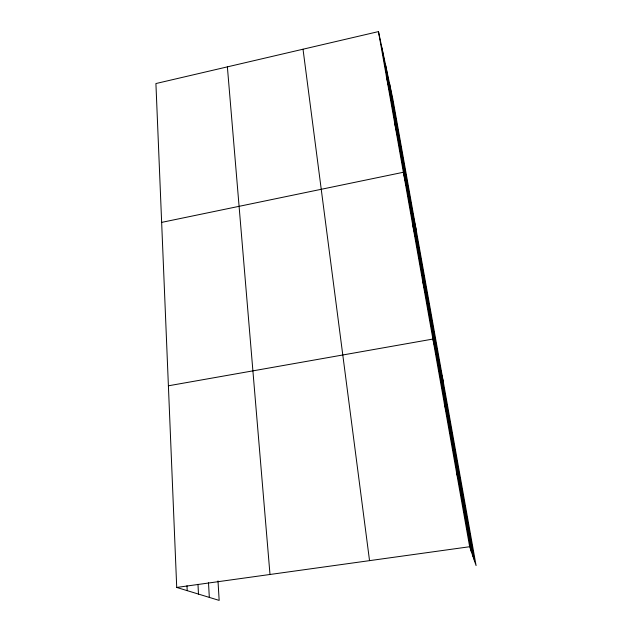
<?xml version="1.0" encoding="UTF-8"?>
<svg xmlns="http://www.w3.org/2000/svg" width="632" height="632" viewBox="0 0 632 632"><rect width="100%" height="100%" fill="white"/><g stroke="black" fill="none" stroke-linecap="round" stroke-linejoin="round"><path stroke-width="0.95" d="M378.473 31.6L469.663 546.727L476.086 565.577L392.843 99.05L378.473 31.6L155.914 83.55L176.723 587.444L219.162 600.4L217.993 580.919M161.65 222.385L403.374 172.267L416.093 229.369M168.396 385.797L432.904 339.06L443.151 381.001M176.723 587.444L469.663 546.727M456.573 472.783L458.524 479.617M444.351 403.722L446.603 412.412M422.468 280.126L425.21 291.81M412.641 224.621L415.579 237.506M394.621 122.798L397.868 137.65M386.326 75.974L389.707 91.632M389.446 83.108L474.6 561.224M385.749 65.76L472.965 556.421M381.957 47.953L471.259 551.404M303.02 49.217L369.538 560.639M227.378 66.874L269.998 574.48M208.505 582.791L209.318 597.398M197.982 584.323L198.48 594.088M186.985 585.746L187.206 590.644"/></g></svg>
